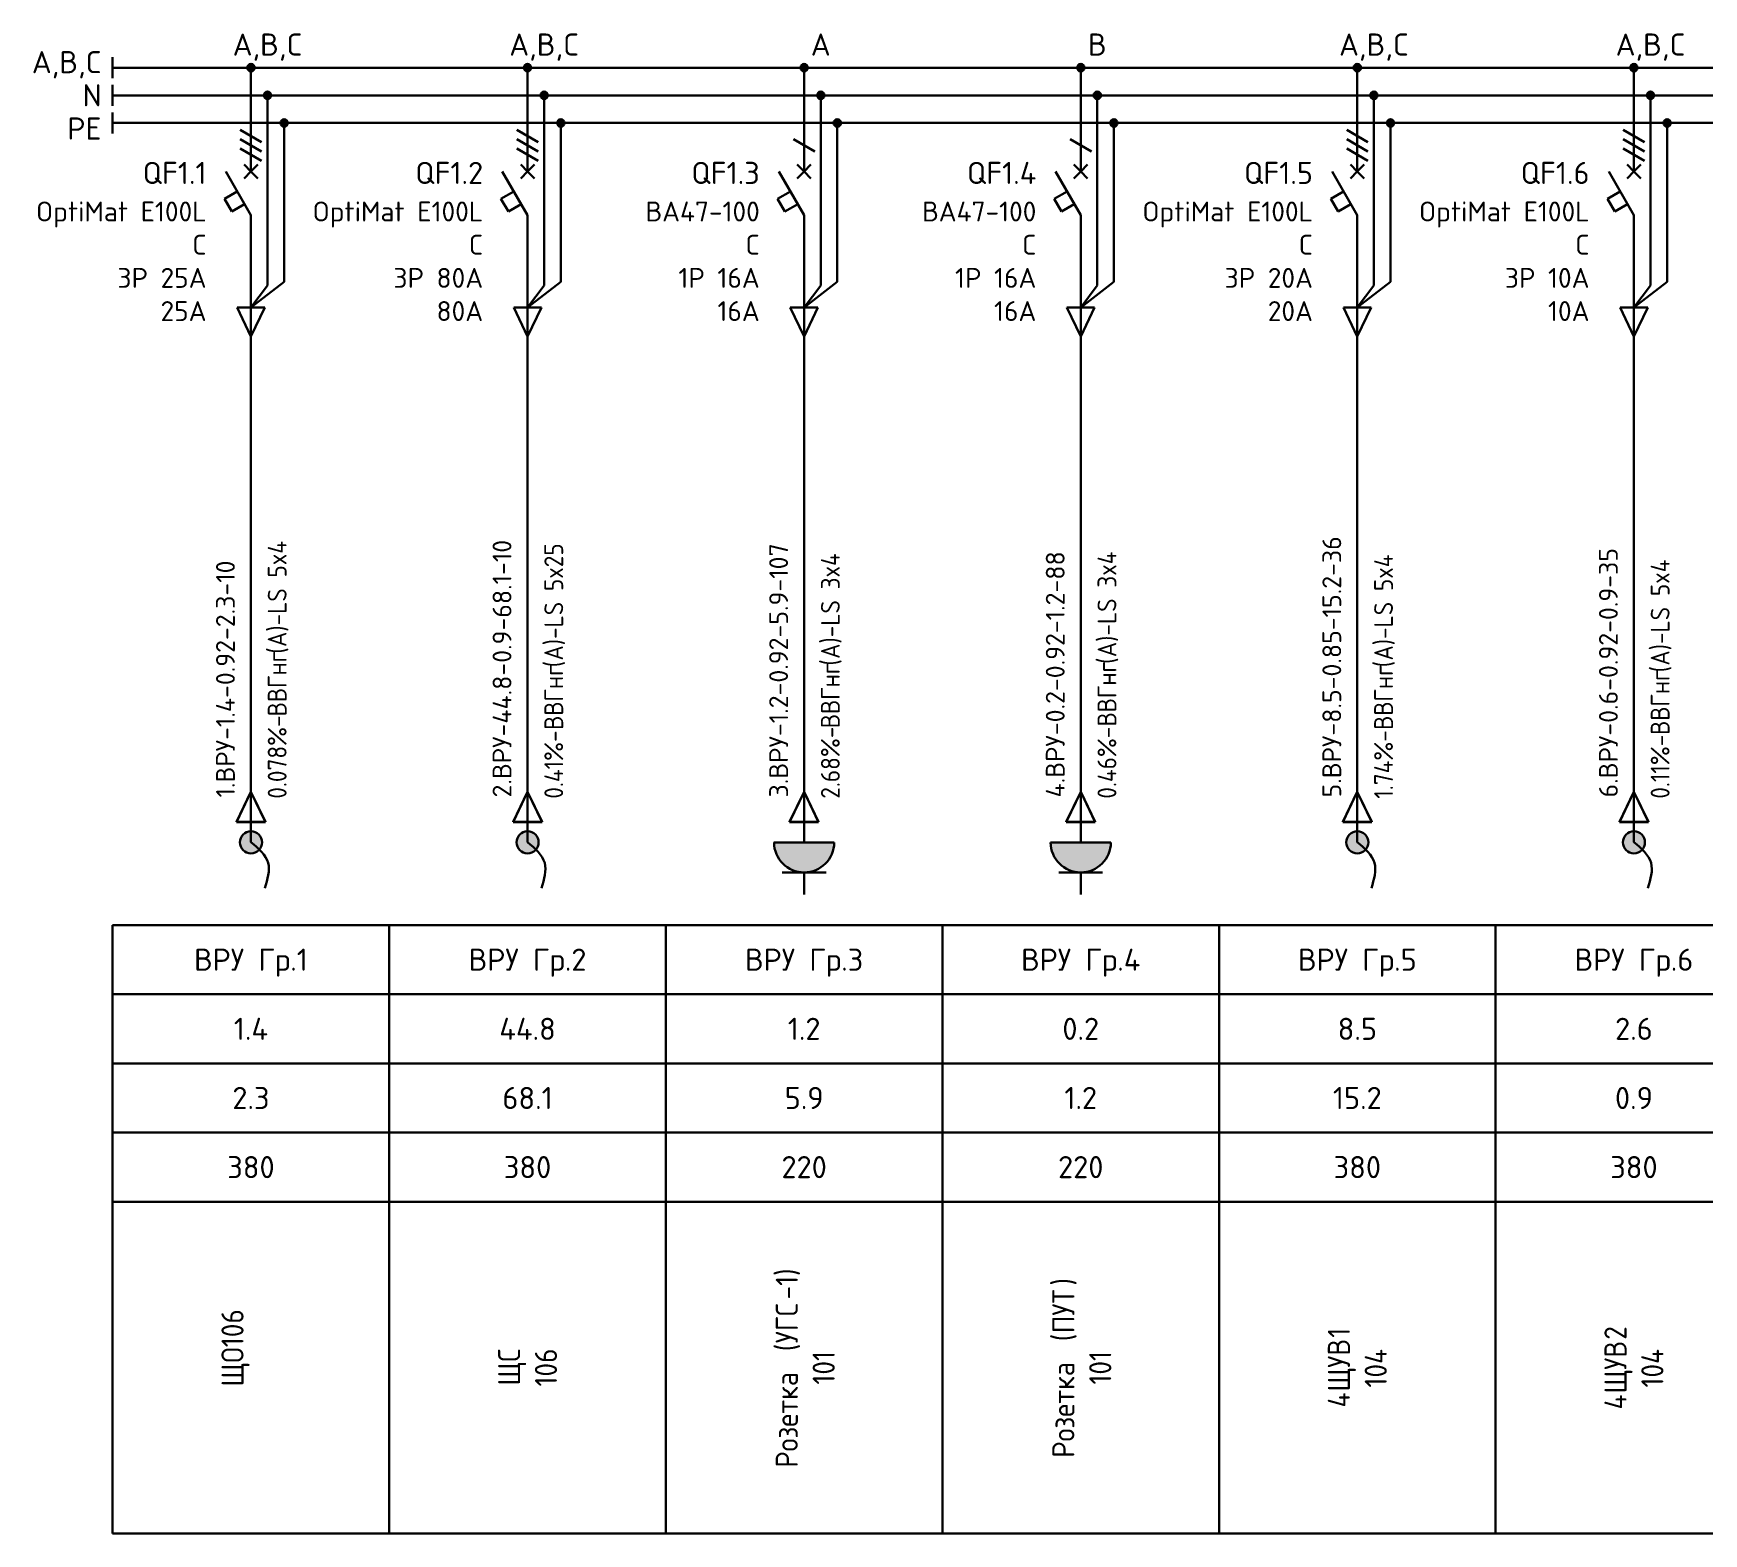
# Model space of a CAD drawing. Header units: millimetres. Extents: x -4379 to 694, y -18291 to 2656.
# Drawn here: x -2869.6 to -2718.6, y 1360.7 to 1496.3 of the extents above; entities that cross this region are included whole.
import ezdxf
from ezdxf.enums import TextEntityAlignment as Align

# ---------------------------------------------------------------- set-up
doc = ezdxf.new("R2010")
doc.units = ezdxf.units.MM
for name, color, linetype in [('Автомат защитный', 7, 'Continuous'), ('Принципиальная схема КТП -для ОДНОЛИНЕЙКИ', 7, 'Continuous'), ('ПРОВОДНИКИ', 7, 'Continuous'), ('Секция ППУ', 7, 'Continuous'), ('Секция1', 7, 'Continuous')]:
    doc.layers.add(name, color=color, linetype=linetype)
doc.layers.add('ЭС АВ', color=7, linetype='Continuous', lineweight=18)
doc.layers.add('ЭС рамка', color=7, linetype='Continuous', lineweight=18)
doc.styles.add('SLD_Style', font='isocpeur.ttf', dxfattribs={"width": 0.9})

# ---------------------------------------------------------------- blocks, each defined once
blk = doc.blocks.new('Start')
at = {"layer": 'ЭС рамка', "color": 7, "linetype": 'Continuous', "lineweight": 30}
blk.add_line((0, 3.46), (0, 1.54), dxfattribs=at)
at = {"layer": 'ЭС рамка', "color": 5, "linetype": 'Continuous', "lineweight": 30}
blk.add_line((0, 0.96), (0, -0.96), dxfattribs=at)
at = {"layer": 'ЭС рамка', "color": 94, "linetype": 'Continuous', "lineweight": 30, "ltscale": 50}
blk.add_line((0, -1.54), (0, -3.46), dxfattribs=at)
at = {"style": 'SLD_Style'}
blk.add_attdef('PHASE', text='', height=2, dxfattribs=at).set_placement((-1, 3), align=Align.MIDDLE_RIGHT)
at = {"layer": 'ЭС рамка', "color": 7, "linetype": 'Continuous', "lineweight": 18, "style": 'SLD_Style'}
blk.add_text('N', height=2, dxfattribs=at).set_placement((-1, 0), align=Align.MIDDLE_RIGHT)
at = {"layer": 'ЭС рамка', "color": 7, "linetype": 'Continuous', "lineweight": 18, "ltscale": 50, "style": 'SLD_Style'}
blk.add_text('РЕ', height=2, dxfattribs=at).set_placement((-1, -3), align=Align.MIDDLE_RIGHT)
blk = doc.blocks.new('*U58')
h = blk.add_hatch(color=256)
h.dxf.hatch_style = 1
edge = h.paths.add_edge_path()
edge.add_ellipse((12.5, 132.5), major_axis=(0, 0.333), ratio=1, start_angle=0, end_angle=360)
h = blk.add_hatch(color=256)
h.dxf.hatch_style = 1
edge = h.paths.add_edge_path()
edge.add_ellipse((14, 130), major_axis=(0, 0.333), ratio=1, start_angle=0, end_angle=360)
h = blk.add_hatch(color=256)
h.dxf.hatch_style = 1
edge = h.paths.add_edge_path()
edge.add_ellipse((15.5, 127.5), major_axis=(0, 0.333), ratio=1, start_angle=0, end_angle=360)
at = {"lineweight": 30}
for p, q in [((14, 129.67), (14, 123.11)), ((15.5, 127.17), (15.5, 113.13)), ((14, 123.11), (14, 112.8)), ((0, 55), (25, 55)), ((0, 55), (0, 0)), ((25, 55), (25, 0)), ((0, 48.75), (25, 48.75)), ((0, 42.5), (25, 42.5)), ((0, 36.25), (25, 36.25))]:
    blk.add_line(p, q, dxfattribs=at)
at = {"layer": 'Автомат защитный', "lineweight": 30}
for p, q in [((12.5, 123.11), (12.5, 132.17)), ((11.54, 126.87), (13.46, 125.76)), ((11.54, 126.04), (13.46, 124.93)), ((11.54, 125.2), (13.46, 124.09)), ((12.5, 119.17), (10.22, 123.11)), ((10.1, 120.66), (11.26, 121.32)), ((10.77, 119.5), (10.1, 120.66)), ((11.92, 120.17), (10.77, 119.5)), ((12.5, 108.54), (12.5, 119.17))]:
    blk.add_line(p, q, dxfattribs=at)
blk.add_ellipse((12.5, 132.5), major_axis=(0, 0.333), ratio=1, start_param=-1.570796, end_param=4.712389, dxfattribs=at)
at = {"layer": 'Принципиальная схема КТП -для ОДНОЛИНЕЙКИ', "lineweight": 30}
for p, q in [((12.5, 108.54), (12.5, 99.73)), ((11.19, 64.32), (12.5, 67.06)), ((12.5, 67.06), (13.81, 64.32)), ((13.81, 64.32), (11.19, 64.32)), ((12.5, 64.32), (12.5, 62.5))]:
    blk.add_line(p, q, dxfattribs=at)
at = {"layer": 'ПРОВОДНИКИ', "lineweight": 30}
for p, q in [((12.5, 110.81), (15.5, 113.13)), ((12.5, 110.81), (14, 112.8)), ((13.75, 110.81), (11.25, 110.81)), ((11.25, 110.81), (12.5, 108.2)), ((12.5, 108.2), (13.75, 110.81)), ((11.19, 64.31), (12.5, 67.06)), ((12.5, 67.06), (13.81, 64.31)), ((13.81, 64.31), (11.19, 64.31))]:
    blk.add_line(p, q, dxfattribs=at)
at = {"layer": 'ПРОВОДНИКИ', "lineweight": 30, "ltscale": 100}
blk.add_line((12.5, 99.73), (12.5, 64.32), dxfattribs=at)
at = {"layer": 'ПРОВОДНИКИ', "color": 7, "linetype": 'Continuous', "lineweight": 30}
for centre in [(14, 130), (15.5, 127.5), (15.5, 127.5)]:
    blk.add_ellipse(centre, major_axis=(0, 0.333), ratio=1, start_param=-1.570796, end_param=4.712389, dxfattribs=at)
at = {"layer": 'ЭС АВ', "color": 7, "lineweight": 30}
for q in [(11.88, 123.74), (11.88, 122.49), (13.12, 123.74), (13.12, 122.49)]:
    blk.add_line((12.5, 123.11), q, dxfattribs=at)
at = {"layer": 'ЭС рамка', "color": 7, "linetype": 'Continuous', "lineweight": 30}
for p, q in [((0, 132.5), (12.17, 132.5)), ((12.83, 132.5), (25, 132.5))]:
    blk.add_line(p, q, dxfattribs=at)
at = {"layer": 'ЭС рамка', "color": 5, "linetype": 'Continuous', "lineweight": 30}
for p, q in [((0, 130), (13.67, 130)), ((14.33, 130), (25, 130))]:
    blk.add_line(p, q, dxfattribs=at)
at = {"layer": 'ЭС рамка', "color": 94, "linetype": 'Continuous', "lineweight": 30}
for p, q in [((0, 127.5), (15.17, 127.5)), ((15.83, 127.5), (25, 127.5))]:
    blk.add_line(p, q, dxfattribs=at)
at = {"layer": 'ЭС рамка', "lineweight": 30}
for p, q in [((25, 30), (0, 30)), ((25, 0), (0, 0))]:
    blk.add_line(p, q, dxfattribs=at)
at = {"style": 'SLD_Style'}
for tag, p in [('LABEL', (12.5, 51.88)), ('INSTALLEDPOWER', (12.5, 45.63)), ('CURRENT', (12.5, 39.37)), ('VOLTAGE', (12.5, 33.13))]:
    blk.add_attdef(tag, text='', height=2, dxfattribs=at).set_placement(p, align=Align.MIDDLE_CENTER)
blk.add_attdef('TEXT', text='', height=2, rotation=90, dxfattribs=at).set_placement((12.5, 15), align=Align.MIDDLE_CENTER)
at = {"layer": 'Автомат защитный', "style": 'SLD_Style'}
blk.add_attdef('PHASE', text='', height=2, dxfattribs=at).set_placement((14, 134.59), align=Align.MIDDLE_CENTER)
for tag, height, p in [('NUMBER', 2, (8.49, 122.99)), ('SWITCHTYPE', 1.8, (8.49, 119.5)), ('SWITCHRELEASE', 1.8, (8.49, 116.5)), ('SWITCHNOMINALCURRENT', 1.8, (8.49, 113.5)), ('SWITCHRELEASECURRENT', 1.8, (8.49, 110.5)), ('RCDTYPE', 1.8, (8.49, 107.5)), ('RCDSETPOINT', 1.8, (8.49, 104.5))]:
    blk.add_attdef(tag, text='', height=height, dxfattribs=at).set_placement(p, align=Align.MIDDLE_RIGHT)
blk.add_attdef('LINE_A', text='', height=1.7, rotation=90, dxfattribs=at).set_placement((10.19, 65.45), align=Align.MIDDLE_LEFT)
blk.add_attdef('LINE_B', text='', height=1.7, rotation=90, dxfattribs=at).set_placement((13.85, 65.45), align=Align.TOP_LEFT)
blk = doc.blocks.new('*U21')
at = {"linetype": 'ByBlock', "lineweight": 30}
h = blk.add_hatch(color=256, dxfattribs=at)
h.paths.add_polyline_path([(-0.4, 0.9, -0.414214), (0.92, 0.37), (0, -0.02)])
h.paths.add_polyline_path([(0.92, 0.37, -0.101228), (1, -0.02, -0.30039), (0.39, -0.94), (0, -0.02)])
h.paths.add_polyline_path([(-0.4, 0.9), (0.39, -0.94, -0.538), (-1, -0.02, -0.30039)])
blk.add_circle((0, -0.02), 1, dxfattribs=at)
blk.add_spline([(0, 0), (1.55, -1.88), (1.27, -4.16)], degree=3, dxfattribs=at)
blk = doc.blocks.new('*U57')
h = blk.add_hatch(color=256)
h.dxf.hatch_style = 1
edge = h.paths.add_edge_path()
edge.add_ellipse((12.5, 132.5), major_axis=(0, 0.333), ratio=1, start_angle=0, end_angle=360)
h = blk.add_hatch(color=256)
h.dxf.hatch_style = 1
edge = h.paths.add_edge_path()
edge.add_ellipse((14, 130), major_axis=(0, 0.333), ratio=1, start_angle=0, end_angle=360)
h = blk.add_hatch(color=256)
h.dxf.hatch_style = 1
edge = h.paths.add_edge_path()
edge.add_ellipse((15.5, 127.5), major_axis=(0, 0.333), ratio=1, start_angle=0, end_angle=360)
at = {"lineweight": 30}
for p, q in [((14, 129.67), (14, 123.11)), ((15.5, 127.17), (15.5, 113.13)), ((14, 123.11), (14, 112.8)), ((0, 55), (25, 55)), ((0, 55), (0, 0)), ((25, 55), (25, 0)), ((0, 48.75), (25, 48.75)), ((0, 42.5), (25, 42.5)), ((0, 36.25), (25, 36.25))]:
    blk.add_line(p, q, dxfattribs=at)
at = {"layer": 'Автомат защитный', "lineweight": 30}
for p, q in [((12.5, 123.11), (12.5, 132.17)), ((11.54, 126.04), (13.46, 124.93)), ((12.5, 119.17), (10.22, 123.11)), ((10.1, 120.66), (11.26, 121.32)), ((10.77, 119.5), (10.1, 120.66)), ((11.92, 120.17), (10.77, 119.5)), ((12.5, 108.54), (12.5, 119.17))]:
    blk.add_line(p, q, dxfattribs=at)
blk.add_ellipse((12.5, 132.5), major_axis=(0, 0.333), ratio=1, start_param=-1.570796, end_param=4.712389, dxfattribs=at)
at = {"layer": 'Принципиальная схема КТП -для ОДНОЛИНЕЙКИ', "lineweight": 30}
for p, q in [((12.5, 108.54), (12.5, 99.73)), ((11.19, 64.32), (12.5, 67.06)), ((12.5, 67.06), (13.81, 64.32)), ((13.81, 64.32), (11.19, 64.32)), ((12.5, 64.32), (12.5, 62.5))]:
    blk.add_line(p, q, dxfattribs=at)
at = {"layer": 'ПРОВОДНИКИ', "lineweight": 30}
for p, q in [((12.5, 110.81), (15.5, 113.13)), ((12.5, 110.81), (14, 112.8)), ((13.75, 110.81), (11.25, 110.81)), ((11.25, 110.81), (12.5, 108.2)), ((12.5, 108.2), (13.75, 110.81)), ((11.19, 64.31), (12.5, 67.06)), ((12.5, 67.06), (13.81, 64.31)), ((13.81, 64.31), (11.19, 64.31))]:
    blk.add_line(p, q, dxfattribs=at)
at = {"layer": 'ПРОВОДНИКИ', "lineweight": 30, "ltscale": 100}
blk.add_line((12.5, 99.73), (12.5, 64.32), dxfattribs=at)
at = {"layer": 'ПРОВОДНИКИ', "color": 7, "linetype": 'Continuous', "lineweight": 30}
for centre in [(14, 130), (15.5, 127.5), (15.5, 127.5)]:
    blk.add_ellipse(centre, major_axis=(0, 0.333), ratio=1, start_param=-1.570796, end_param=4.712389, dxfattribs=at)
at = {"layer": 'ЭС АВ', "color": 7, "lineweight": 30}
for q in [(11.88, 123.74), (11.88, 122.49), (13.12, 123.74), (13.12, 122.49)]:
    blk.add_line((12.5, 123.11), q, dxfattribs=at)
at = {"layer": 'ЭС рамка', "color": 7, "linetype": 'Continuous', "lineweight": 30}
for p, q in [((0, 132.5), (12.17, 132.5)), ((12.83, 132.5), (25, 132.5))]:
    blk.add_line(p, q, dxfattribs=at)
at = {"layer": 'ЭС рамка', "color": 5, "linetype": 'Continuous', "lineweight": 30}
for p, q in [((0, 130), (13.67, 130)), ((14.33, 130), (25, 130))]:
    blk.add_line(p, q, dxfattribs=at)
at = {"layer": 'ЭС рамка', "color": 94, "linetype": 'Continuous', "lineweight": 30}
for p, q in [((0, 127.5), (15.17, 127.5)), ((15.83, 127.5), (25, 127.5))]:
    blk.add_line(p, q, dxfattribs=at)
at = {"layer": 'ЭС рамка', "lineweight": 30}
for p, q in [((25, 30), (0, 30)), ((25, 0), (0, 0))]:
    blk.add_line(p, q, dxfattribs=at)
at = {"style": 'SLD_Style'}
for tag, p in [('LABEL', (12.5, 51.88)), ('INSTALLEDPOWER', (12.5, 45.63)), ('CURRENT', (12.5, 39.37)), ('VOLTAGE', (12.5, 33.13))]:
    blk.add_attdef(tag, text='', height=2, dxfattribs=at).set_placement(p, align=Align.MIDDLE_CENTER)
blk.add_attdef('TEXT', text='', height=2, rotation=90, dxfattribs=at).set_placement((12.5, 15), align=Align.MIDDLE_CENTER)
at = {"layer": 'Автомат защитный', "style": 'SLD_Style'}
blk.add_attdef('PHASE', text='', height=2, dxfattribs=at).set_placement((14, 134.59), align=Align.MIDDLE_CENTER)
for tag, height, p in [('NUMBER', 2, (8.49, 122.99)), ('SWITCHTYPE', 1.8, (8.49, 119.5)), ('SWITCHRELEASE', 1.8, (8.49, 116.5)), ('SWITCHNOMINALCURRENT', 1.8, (8.49, 113.5)), ('SWITCHRELEASECURRENT', 1.8, (8.49, 110.5)), ('RCDTYPE', 1.8, (8.49, 107.5)), ('RCDSETPOINT', 1.8, (8.49, 104.5))]:
    blk.add_attdef(tag, text='', height=height, dxfattribs=at).set_placement(p, align=Align.MIDDLE_RIGHT)
blk.add_attdef('LINE_A', text='', height=1.7, rotation=90, dxfattribs=at).set_placement((10.19, 65.45), align=Align.MIDDLE_LEFT)
blk.add_attdef('LINE_B', text='', height=1.7, rotation=90, dxfattribs=at).set_placement((13.85, 65.45), align=Align.TOP_LEFT)
blk = doc.blocks.new('*U24')
at = {"linetype": 'ByBlock', "lineweight": 30, "ltscale": 0.01}
h = blk.add_hatch(color=256, dxfattribs=at)
h.dxf.hatch_style = 1
h.paths.add_polyline_path([(2.72, -0.02), (-2.73, -0.02, 1)])
at = {"linetype": 'ByBlock', "lineweight": 30}
blk.add_line((-2.73, -0.02), (2.72, -0.02), dxfattribs=at)
at = {"linetype": 'ByBlock', "lineweight": 30, "ltscale": 200}
for p, q in [((-1.98, -2.75), (0, -2.75)), ((0, -2.75), (0, -4.73)), ((0, -2.75), (1.98, -2.75))]:
    blk.add_line(p, q, dxfattribs=at)
blk.add_arc((0, -0.02), 2.72, 180, 0, dxfattribs=at)

msp = doc.modelspace()

# ---------------------------------------------------------------- block references
at = {"layer": 'Секция ППУ', "lineweight": 0}
msp.add_blockref('Start', (-2862.445, 1490.731, -0.006), dxfattribs=at).add_auto_attribs({'PHASE': 'A,B,C'})
at = {"layer": 'Секция1', "lineweight": 0}
ref = msp.add_blockref('*U58', (-2862.445, 1360.731, -0.006), dxfattribs=at)
ref.add_attrib('LABEL', 'ВРУ Гр.1', dxfattribs={"layer": '0', "height": 2, "style": 'SLD_Style'}).set_placement((-2849.945, 1412.606, -0.006), align=Align.MIDDLE_CENTER)
ref.add_attrib('INSTALLEDPOWER', '1.4', dxfattribs={"layer": '0', "height": 2, "style": 'SLD_Style'}).set_placement((-2849.945, 1406.356, -0.006), align=Align.MIDDLE_CENTER)
ref.add_attrib('CURRENT', '2.3', dxfattribs={"layer": '0', "height": 2, "style": 'SLD_Style'}).set_placement((-2849.945, 1400.106, -0.006), align=Align.MIDDLE_CENTER)
ref.add_attrib('VOLTAGE', '380', dxfattribs={"layer": '0', "height": 2, "style": 'SLD_Style'}).set_placement((-2849.945, 1393.856, -0.006), align=Align.MIDDLE_CENTER)
ref.add_attrib('LINE_A', ' 1.ВРУ-1.4-0.92-2.3-10', dxfattribs={"layer": 'Автомат защитный', "height": 1.7, "rotation": 90, "style": 'SLD_Style'}).set_placement((-2852.251, 1426.183, -0.006), align=Align.MIDDLE_LEFT)
ref.add_attrib('LINE_B_001', ' 0.078%%%-', (-2846.725, 1426.183, -0.006), dxfattribs={"layer": 'Автомат защитный', "height": 1.7, "rotation": 90, "style": 'SLD_Style', "width": 0.9})
ref.add_attrib('PHASE', 'A,B,C', dxfattribs={"layer": 'Автомат защитный', "height": 2, "style": 'SLD_Style'}).set_placement((-2848.445, 1495.322, -0.006), align=Align.MIDDLE_CENTER)
ref.add_attrib('NUMBER', 'QF1.1', dxfattribs={"layer": 'Автомат защитный', "height": 2, "style": 'SLD_Style'}).set_placement((-2853.956, 1483.718, -0.006), align=Align.MIDDLE_RIGHT)
ref.add_attrib('SWITCHTYPE', 'OptiMat E100L', dxfattribs={"layer": 'Автомат защитный', "height": 1.8, "style": 'SLD_Style'}).set_placement((-2853.956, 1480.231, -0.006), align=Align.MIDDLE_RIGHT)
ref.add_attrib('SWITCHRELEASE', 'C', dxfattribs={"layer": 'Автомат защитный', "height": 1.8, "style": 'SLD_Style'}).set_placement((-2853.956, 1477.231, -0.006), align=Align.MIDDLE_RIGHT)
ref.add_attrib('SWITCHNOMINALCURRENT', '3Р 25А', dxfattribs={"layer": 'Автомат защитный', "height": 1.8, "style": 'SLD_Style'}).set_placement((-2853.956, 1474.231, -0.006), align=Align.MIDDLE_RIGHT)
ref.add_attrib('SWITCHRELEASECURRENT', '25А', dxfattribs={"layer": 'Автомат защитный', "height": 1.8, "style": 'SLD_Style'}).set_placement((-2853.956, 1471.231, -0.006), align=Align.MIDDLE_RIGHT)
ref.add_attrib('TEXT_001', 'ЩО106', (-2850.612, 1374.021, -0.006), dxfattribs={"layer": '0', "height": 2, "rotation": 90, "style": 'SLD_Style', "width": 0.9})
ref.add_attrib('LINE_B_002', 'ВВГнг', (-2846.725, 1434.598, -0.006), dxfattribs={"layer": 'Автомат защитный', "height": 1.7, "rotation": 90, "style": 'SLD_Style', "width": 0.9})
ref.add_attrib('LINE_B_003', '(', (-2846.725, 1440.259, -0.006), dxfattribs={"layer": 'Автомат защитный', "height": 1.7, "rotation": 90, "style": 'SLD_Style', "width": 0.9})
ref.add_attrib('LINE_B_004', 'А', (-2846.725, 1440.871, -0.006), dxfattribs={"layer": 'Автомат защитный', "height": 1.7, "rotation": 90, "style": 'SLD_Style', "width": 0.9})
ref.add_attrib('LINE_B_005', ')-LS 5x4', (-2846.725, 1442.248, -0.006), dxfattribs={"layer": 'Автомат защитный', "height": 1.7, "rotation": 90, "style": 'SLD_Style', "width": 0.9})
ref = msp.add_blockref('*U58', (-2837.445, 1360.731, -0.006), dxfattribs=at)
ref.add_attrib('LABEL', 'ВРУ Гр.2', dxfattribs={"layer": '0', "height": 2, "style": 'SLD_Style'}).set_placement((-2824.945, 1412.606, -0.006), align=Align.MIDDLE_CENTER)
ref.add_attrib('INSTALLEDPOWER', '44.8', dxfattribs={"layer": '0', "height": 2, "style": 'SLD_Style'}).set_placement((-2824.945, 1406.356, -0.006), align=Align.MIDDLE_CENTER)
ref.add_attrib('CURRENT', '68.1', dxfattribs={"layer": '0', "height": 2, "style": 'SLD_Style'}).set_placement((-2824.945, 1400.106, -0.006), align=Align.MIDDLE_CENTER)
ref.add_attrib('VOLTAGE', '380', dxfattribs={"layer": '0', "height": 2, "style": 'SLD_Style'}).set_placement((-2824.945, 1393.856, -0.006), align=Align.MIDDLE_CENTER)
ref.add_attrib('LINE_A', ' 2.ВРУ-44.8-0.9-68.1-10', dxfattribs={"layer": 'Автомат защитный', "height": 1.7, "rotation": 90, "style": 'SLD_Style'}).set_placement((-2827.251, 1426.183, -0.006), align=Align.MIDDLE_LEFT)
ref.add_attrib('LINE_B_001', ' 0.41%%%-', (-2821.725, 1426.183, -0.006), dxfattribs={"layer": 'Автомат защитный', "height": 1.7, "rotation": 90, "style": 'SLD_Style', "width": 0.9})
ref.add_attrib('PHASE', 'A,B,C', dxfattribs={"layer": 'Автомат защитный', "height": 2, "style": 'SLD_Style'}).set_placement((-2823.445, 1495.322, -0.006), align=Align.MIDDLE_CENTER)
ref.add_attrib('NUMBER', 'QF1.2', dxfattribs={"layer": 'Автомат защитный', "height": 2, "style": 'SLD_Style'}).set_placement((-2828.956, 1483.718, -0.006), align=Align.MIDDLE_RIGHT)
ref.add_attrib('SWITCHTYPE', 'OptiMat E100L', dxfattribs={"layer": 'Автомат защитный', "height": 1.8, "style": 'SLD_Style'}).set_placement((-2828.956, 1480.231, -0.006), align=Align.MIDDLE_RIGHT)
ref.add_attrib('SWITCHRELEASE', 'C', dxfattribs={"layer": 'Автомат защитный', "height": 1.8, "style": 'SLD_Style'}).set_placement((-2828.956, 1477.231, -0.006), align=Align.MIDDLE_RIGHT)
ref.add_attrib('SWITCHNOMINALCURRENT', '3Р 80А', dxfattribs={"layer": 'Автомат защитный', "height": 1.8, "style": 'SLD_Style'}).set_placement((-2828.956, 1474.231, -0.006), align=Align.MIDDLE_RIGHT)
ref.add_attrib('SWITCHRELEASECURRENT', '80А', dxfattribs={"layer": 'Автомат защитный', "height": 1.8, "style": 'SLD_Style'}).set_placement((-2828.956, 1471.231, -0.006), align=Align.MIDDLE_RIGHT)
ref.add_attrib('TEXT_001', 'ЩС', (-2825.612, 1374.111, -0.006), dxfattribs={"layer": '0', "height": 2, "rotation": 90, "style": 'SLD_Style', "width": 0.9})
ref.add_attrib('LINE_B_002', 'ВВГнг', (-2821.725, 1433.374, -0.006), dxfattribs={"layer": 'Автомат защитный', "height": 1.7, "rotation": 90, "style": 'SLD_Style', "width": 0.9})
ref.add_attrib('LINE_B_003', '(', (-2821.725, 1439.035, -0.006), dxfattribs={"layer": 'Автомат защитный', "height": 1.7, "rotation": 90, "style": 'SLD_Style', "width": 0.9})
ref.add_attrib('LINE_B_004', 'А', (-2821.725, 1439.647, -0.006), dxfattribs={"layer": 'Автомат защитный', "height": 1.7, "rotation": 90, "style": 'SLD_Style', "width": 0.9})
ref.add_attrib('LINE_B_005', ')-LS 5x25', (-2821.725, 1441.024, -0.006), dxfattribs={"layer": 'Автомат защитный', "height": 1.7, "rotation": 90, "style": 'SLD_Style', "width": 0.9})
ref.add_attrib('TEXT_002', '106', (-2822.278, 1374.021, -0.006), dxfattribs={"layer": '0', "height": 2, "rotation": 90, "style": 'SLD_Style', "width": 0.9})
ref = msp.add_blockref('*U57', (-2812.445, 1360.731, -0.006), dxfattribs=at)
ref.add_attrib('LABEL', 'ВРУ Гр.3', dxfattribs={"layer": '0', "height": 2, "style": 'SLD_Style'}).set_placement((-2799.945, 1412.606, -0.006), align=Align.MIDDLE_CENTER)
ref.add_attrib('INSTALLEDPOWER', '1.2', dxfattribs={"layer": '0', "height": 2, "style": 'SLD_Style'}).set_placement((-2799.945, 1406.356, -0.006), align=Align.MIDDLE_CENTER)
ref.add_attrib('CURRENT', '5.9', dxfattribs={"layer": '0', "height": 2, "style": 'SLD_Style'}).set_placement((-2799.945, 1400.106, -0.006), align=Align.MIDDLE_CENTER)
ref.add_attrib('VOLTAGE', '220', dxfattribs={"layer": '0', "height": 2, "style": 'SLD_Style'}).set_placement((-2799.945, 1393.856, -0.006), align=Align.MIDDLE_CENTER)
ref.add_attrib('LINE_A', ' 3.ВРУ-1.2-0.92-5.9-107', dxfattribs={"layer": 'Автомат защитный', "height": 1.7, "rotation": 90, "style": 'SLD_Style'}).set_placement((-2802.251, 1426.183, -0.006), align=Align.MIDDLE_LEFT)
ref.add_attrib('LINE_B_001', ' 2.68%%%-', (-2796.725, 1426.183, -0.006), dxfattribs={"layer": 'Автомат защитный', "height": 1.7, "rotation": 90, "style": 'SLD_Style', "width": 0.9})
ref.add_attrib('PHASE', 'A', dxfattribs={"layer": 'Автомат защитный', "height": 2, "style": 'SLD_Style'}).set_placement((-2798.445, 1495.322, -0.006), align=Align.MIDDLE_CENTER)
ref.add_attrib('NUMBER', 'QF1.3', dxfattribs={"layer": 'Автомат защитный', "height": 2, "style": 'SLD_Style'}).set_placement((-2803.956, 1483.718, -0.006), align=Align.MIDDLE_RIGHT)
ref.add_attrib('SWITCHTYPE', 'ВА47-100', dxfattribs={"layer": 'Автомат защитный', "height": 1.8, "style": 'SLD_Style'}).set_placement((-2803.956, 1480.231, -0.006), align=Align.MIDDLE_RIGHT)
ref.add_attrib('SWITCHRELEASE', 'C', dxfattribs={"layer": 'Автомат защитный', "height": 1.8, "style": 'SLD_Style'}).set_placement((-2803.956, 1477.231, -0.006), align=Align.MIDDLE_RIGHT)
ref.add_attrib('SWITCHNOMINALCURRENT', '1Р 16А', dxfattribs={"layer": 'Автомат защитный', "height": 1.8, "style": 'SLD_Style'}).set_placement((-2803.956, 1474.231, -0.006), align=Align.MIDDLE_RIGHT)
ref.add_attrib('SWITCHRELEASECURRENT', '16А', dxfattribs={"layer": 'Автомат защитный', "height": 1.8, "style": 'SLD_Style'}).set_placement((-2803.956, 1471.231, -0.006), align=Align.MIDDLE_RIGHT)
ref.add_attrib('TEXT_001', 'Розетка ', (-2800.512, 1366.686, -0.006), dxfattribs={"layer": '0', "height": 2, "rotation": 90, "style": 'SLD_Style', "width": 0.9})
ref.add_attrib('LINE_B_002', 'ВВГнг', (-2796.725, 1433.527, -0.006), dxfattribs={"layer": 'Автомат защитный', "height": 1.7, "rotation": 90, "style": 'SLD_Style', "width": 0.9})
ref.add_attrib('LINE_B_003', '(', (-2796.725, 1439.188, -0.006), dxfattribs={"layer": 'Автомат защитный', "height": 1.7, "rotation": 90, "style": 'SLD_Style', "width": 0.9})
ref.add_attrib('LINE_B_004', 'А', (-2796.725, 1439.8, -0.006), dxfattribs={"layer": 'Автомат защитный', "height": 1.7, "rotation": 90, "style": 'SLD_Style', "width": 0.9})
ref.add_attrib('LINE_B_005', ')-LS 3x4', (-2796.725, 1441.177, -0.006), dxfattribs={"layer": 'Автомат защитный', "height": 1.7, "rotation": 90, "style": 'SLD_Style', "width": 0.9})
ref.add_attrib('TEXT_002', '(', (-2800.512, 1377.216, -0.006), dxfattribs={"layer": '0', "height": 2, "rotation": 90, "style": 'SLD_Style', "width": 0.9})
ref.add_attrib('TEXT_003', 'УГС', (-2800.512, 1377.936, -0.006), dxfattribs={"layer": '0', "height": 2, "rotation": 90, "style": 'SLD_Style', "width": 0.9})
ref.add_attrib('TEXT_004', '-1)', (-2800.512, 1381.896, -0.006), dxfattribs={"layer": '0', "height": 2, "rotation": 90, "style": 'SLD_Style', "width": 0.9})
ref.add_attrib('TEXT_005', '101', (-2797.178, 1374.201, -0.006), dxfattribs={"layer": '0', "height": 2, "rotation": 90, "style": 'SLD_Style', "width": 0.9})
ref = msp.add_blockref('*U57', (-2787.445, 1360.731, -0.006), dxfattribs=at)
ref.add_attrib('LABEL', 'ВРУ Гр.4', dxfattribs={"layer": '0', "height": 2, "style": 'SLD_Style'}).set_placement((-2774.945, 1412.606, -0.006), align=Align.MIDDLE_CENTER)
ref.add_attrib('INSTALLEDPOWER', '0.2', dxfattribs={"layer": '0', "height": 2, "style": 'SLD_Style'}).set_placement((-2774.945, 1406.356, -0.006), align=Align.MIDDLE_CENTER)
ref.add_attrib('CURRENT', '1.2', dxfattribs={"layer": '0', "height": 2, "style": 'SLD_Style'}).set_placement((-2774.945, 1400.106, -0.006), align=Align.MIDDLE_CENTER)
ref.add_attrib('VOLTAGE', '220', dxfattribs={"layer": '0', "height": 2, "style": 'SLD_Style'}).set_placement((-2774.945, 1393.856, -0.006), align=Align.MIDDLE_CENTER)
ref.add_attrib('LINE_A', ' 4.ВРУ-0.2-0.92-1.2-88', dxfattribs={"layer": 'Автомат защитный', "height": 1.7, "rotation": 90, "style": 'SLD_Style'}).set_placement((-2777.251, 1426.183, -0.006), align=Align.MIDDLE_LEFT)
ref.add_attrib('LINE_B_001', ' 0.46%%%-', (-2771.725, 1426.183, -0.006), dxfattribs={"layer": 'Автомат защитный', "height": 1.7, "rotation": 90, "style": 'SLD_Style', "width": 0.9})
ref.add_attrib('PHASE', 'B', dxfattribs={"layer": 'Автомат защитный', "height": 2, "style": 'SLD_Style'}).set_placement((-2773.445, 1495.322, -0.006), align=Align.MIDDLE_CENTER)
ref.add_attrib('NUMBER', 'QF1.4', dxfattribs={"layer": 'Автомат защитный', "height": 2, "style": 'SLD_Style'}).set_placement((-2778.956, 1483.718, -0.006), align=Align.MIDDLE_RIGHT)
ref.add_attrib('SWITCHTYPE', 'ВА47-100', dxfattribs={"layer": 'Автомат защитный', "height": 1.8, "style": 'SLD_Style'}).set_placement((-2778.956, 1480.231, -0.006), align=Align.MIDDLE_RIGHT)
ref.add_attrib('SWITCHRELEASE', 'C', dxfattribs={"layer": 'Автомат защитный', "height": 1.8, "style": 'SLD_Style'}).set_placement((-2778.956, 1477.231, -0.006), align=Align.MIDDLE_RIGHT)
ref.add_attrib('SWITCHNOMINALCURRENT', '1Р 16А', dxfattribs={"layer": 'Автомат защитный', "height": 1.8, "style": 'SLD_Style'}).set_placement((-2778.956, 1474.231, -0.006), align=Align.MIDDLE_RIGHT)
ref.add_attrib('SWITCHRELEASECURRENT', '16А', dxfattribs={"layer": 'Автомат защитный', "height": 1.8, "style": 'SLD_Style'}).set_placement((-2778.956, 1471.231, -0.006), align=Align.MIDDLE_RIGHT)
ref.add_attrib('TEXT_001', 'Розетка ', (-2775.512, 1367.586, -0.006), dxfattribs={"layer": '0', "height": 2, "rotation": 90, "style": 'SLD_Style', "width": 0.9})
ref.add_attrib('LINE_B_002', 'ВВГнг', (-2771.725, 1433.68, -0.006), dxfattribs={"layer": 'Автомат защитный', "height": 1.7, "rotation": 90, "style": 'SLD_Style', "width": 0.9})
ref.add_attrib('LINE_B_003', '(', (-2771.725, 1439.341, -0.006), dxfattribs={"layer": 'Автомат защитный', "height": 1.7, "rotation": 90, "style": 'SLD_Style', "width": 0.9})
ref.add_attrib('LINE_B_004', 'А', (-2771.725, 1439.953, -0.006), dxfattribs={"layer": 'Автомат защитный', "height": 1.7, "rotation": 90, "style": 'SLD_Style', "width": 0.9})
ref.add_attrib('LINE_B_005', ')-LS 3x4', (-2771.725, 1441.33, -0.006), dxfattribs={"layer": 'Автомат защитный', "height": 1.7, "rotation": 90, "style": 'SLD_Style', "width": 0.9})
ref.add_attrib('TEXT_002', '(', (-2775.512, 1378.116, -0.006), dxfattribs={"layer": '0', "height": 2, "rotation": 90, "style": 'SLD_Style', "width": 0.9})
ref.add_attrib('TEXT_003', 'ПУТ', (-2775.512, 1378.836, -0.006), dxfattribs={"layer": '0', "height": 2, "rotation": 90, "style": 'SLD_Style', "width": 0.9})
ref.add_attrib('TEXT_004', ')', (-2775.512, 1383.156, -0.006), dxfattribs={"layer": '0', "height": 2, "rotation": 90, "style": 'SLD_Style', "width": 0.9})
ref.add_attrib('TEXT_005', '101', (-2772.178, 1374.201, -0.006), dxfattribs={"layer": '0', "height": 2, "rotation": 90, "style": 'SLD_Style', "width": 0.9})
ref = msp.add_blockref('*U58', (-2762.445, 1360.731, -0.006), dxfattribs=at)
ref.add_attrib('LABEL', 'ВРУ Гр.5', dxfattribs={"layer": '0', "height": 2, "style": 'SLD_Style'}).set_placement((-2749.945, 1412.606, -0.006), align=Align.MIDDLE_CENTER)
ref.add_attrib('INSTALLEDPOWER', '8.5', dxfattribs={"layer": '0', "height": 2, "style": 'SLD_Style'}).set_placement((-2749.945, 1406.356, -0.006), align=Align.MIDDLE_CENTER)
ref.add_attrib('CURRENT', '15.2', dxfattribs={"layer": '0', "height": 2, "style": 'SLD_Style'}).set_placement((-2749.945, 1400.106, -0.006), align=Align.MIDDLE_CENTER)
ref.add_attrib('VOLTAGE', '380', dxfattribs={"layer": '0', "height": 2, "style": 'SLD_Style'}).set_placement((-2749.945, 1393.856, -0.006), align=Align.MIDDLE_CENTER)
ref.add_attrib('LINE_A', ' 5.ВРУ-8.5-0.85-15.2-36', dxfattribs={"layer": 'Автомат защитный', "height": 1.7, "rotation": 90, "style": 'SLD_Style'}).set_placement((-2752.251, 1426.183, -0.006), align=Align.MIDDLE_LEFT)
ref.add_attrib('LINE_B_001', ' 1.74%%%-', (-2746.725, 1426.183, -0.006), dxfattribs={"layer": 'Автомат защитный', "height": 1.7, "rotation": 90, "style": 'SLD_Style', "width": 0.9})
ref.add_attrib('PHASE', 'A,B,C', dxfattribs={"layer": 'Автомат защитный', "height": 2, "style": 'SLD_Style'}).set_placement((-2748.445, 1495.322, -0.006), align=Align.MIDDLE_CENTER)
ref.add_attrib('NUMBER', 'QF1.5', dxfattribs={"layer": 'Автомат защитный', "height": 2, "style": 'SLD_Style'}).set_placement((-2753.956, 1483.718, -0.006), align=Align.MIDDLE_RIGHT)
ref.add_attrib('SWITCHTYPE', 'OptiMat E100L', dxfattribs={"layer": 'Автомат защитный', "height": 1.8, "style": 'SLD_Style'}).set_placement((-2753.956, 1480.231, -0.006), align=Align.MIDDLE_RIGHT)
ref.add_attrib('SWITCHRELEASE', 'C', dxfattribs={"layer": 'Автомат защитный', "height": 1.8, "style": 'SLD_Style'}).set_placement((-2753.956, 1477.231, -0.006), align=Align.MIDDLE_RIGHT)
ref.add_attrib('SWITCHNOMINALCURRENT', '3Р 20А', dxfattribs={"layer": 'Автомат защитный', "height": 1.8, "style": 'SLD_Style'}).set_placement((-2753.956, 1474.231, -0.006), align=Align.MIDDLE_RIGHT)
ref.add_attrib('SWITCHRELEASECURRENT', '20А', dxfattribs={"layer": 'Автомат защитный', "height": 1.8, "style": 'SLD_Style'}).set_placement((-2753.956, 1471.231, -0.006), align=Align.MIDDLE_RIGHT)
ref.add_attrib('TEXT_001', '4', (-2750.612, 1372.131, -0.006), dxfattribs={"layer": '0', "height": 2, "rotation": 90, "style": 'SLD_Style', "width": 0.9})
ref.add_attrib('LINE_B_002', 'ВВГнг', (-2746.725, 1433.374, -0.006), dxfattribs={"layer": 'Автомат защитный', "height": 1.7, "rotation": 90, "style": 'SLD_Style', "width": 0.9})
ref.add_attrib('LINE_B_003', '(', (-2746.725, 1439.035, -0.006), dxfattribs={"layer": 'Автомат защитный', "height": 1.7, "rotation": 90, "style": 'SLD_Style', "width": 0.9})
ref.add_attrib('LINE_B_004', 'А', (-2746.725, 1439.647, -0.006), dxfattribs={"layer": 'Автомат защитный', "height": 1.7, "rotation": 90, "style": 'SLD_Style', "width": 0.9})
ref.add_attrib('LINE_B_005', ')-LS 5x4', (-2746.725, 1441.024, -0.006), dxfattribs={"layer": 'Автомат защитный', "height": 1.7, "rotation": 90, "style": 'SLD_Style', "width": 0.9})
ref.add_attrib('TEXT_002', 'ЩУВ', (-2750.612, 1373.571, -0.006), dxfattribs={"layer": '0', "height": 2, "rotation": 90, "style": 'SLD_Style', "width": 0.9})
ref.add_attrib('TEXT_003', '1', (-2750.612, 1378.431, -0.006), dxfattribs={"layer": '0', "height": 2, "rotation": 90, "style": 'SLD_Style', "width": 0.9})
ref.add_attrib('TEXT_004', '104', (-2747.278, 1373.931, -0.006), dxfattribs={"layer": '0', "height": 2, "rotation": 90, "style": 'SLD_Style', "width": 0.9})
ref = msp.add_blockref('*U58', (-2737.445, 1360.731, -0.006), dxfattribs=at)
ref.add_attrib('LABEL', 'ВРУ Гр.6', dxfattribs={"layer": '0', "height": 2, "style": 'SLD_Style'}).set_placement((-2724.945, 1412.606, -0.006), align=Align.MIDDLE_CENTER)
ref.add_attrib('INSTALLEDPOWER', '2.6', dxfattribs={"layer": '0', "height": 2, "style": 'SLD_Style'}).set_placement((-2724.945, 1406.356, -0.006), align=Align.MIDDLE_CENTER)
ref.add_attrib('CURRENT', '0.9', dxfattribs={"layer": '0', "height": 2, "style": 'SLD_Style'}).set_placement((-2724.945, 1400.106, -0.006), align=Align.MIDDLE_CENTER)
ref.add_attrib('VOLTAGE', '380', dxfattribs={"layer": '0', "height": 2, "style": 'SLD_Style'}).set_placement((-2724.945, 1393.856, -0.006), align=Align.MIDDLE_CENTER)
ref.add_attrib('LINE_A', ' 6.ВРУ-0.6-0.92-0.9-35', dxfattribs={"layer": 'Автомат защитный', "height": 1.7, "rotation": 90, "style": 'SLD_Style'}).set_placement((-2727.251, 1426.183, -0.006), align=Align.MIDDLE_LEFT)
ref.add_attrib('LINE_B_001', ' 0.11%%%-', (-2721.725, 1426.183, -0.006), dxfattribs={"layer": 'Автомат защитный', "height": 1.7, "rotation": 90, "style": 'SLD_Style', "width": 0.9})
ref.add_attrib('PHASE', 'A,B,C', dxfattribs={"layer": 'Автомат защитный', "height": 2, "style": 'SLD_Style'}).set_placement((-2723.445, 1495.322, -0.006), align=Align.MIDDLE_CENTER)
ref.add_attrib('NUMBER', 'QF1.6', dxfattribs={"layer": 'Автомат защитный', "height": 2, "style": 'SLD_Style'}).set_placement((-2728.956, 1483.718, -0.006), align=Align.MIDDLE_RIGHT)
ref.add_attrib('SWITCHTYPE', 'OptiMat E100L', dxfattribs={"layer": 'Автомат защитный', "height": 1.8, "style": 'SLD_Style'}).set_placement((-2728.956, 1480.231, -0.006), align=Align.MIDDLE_RIGHT)
ref.add_attrib('SWITCHRELEASE', 'C', dxfattribs={"layer": 'Автомат защитный', "height": 1.8, "style": 'SLD_Style'}).set_placement((-2728.956, 1477.231, -0.006), align=Align.MIDDLE_RIGHT)
ref.add_attrib('SWITCHNOMINALCURRENT', '3Р 10А', dxfattribs={"layer": 'Автомат защитный', "height": 1.8, "style": 'SLD_Style'}).set_placement((-2728.956, 1474.231, -0.006), align=Align.MIDDLE_RIGHT)
ref.add_attrib('SWITCHRELEASECURRENT', '10А', dxfattribs={"layer": 'Автомат защитный', "height": 1.8, "style": 'SLD_Style'}).set_placement((-2728.956, 1471.231, -0.006), align=Align.MIDDLE_RIGHT)
ref.add_attrib('TEXT_001', '4', (-2725.612, 1371.951, -0.006), dxfattribs={"layer": '0', "height": 2, "rotation": 90, "style": 'SLD_Style', "width": 0.9})
ref.add_attrib('LINE_B_002', 'ВВГнг', (-2721.725, 1432.915, -0.006), dxfattribs={"layer": 'Автомат защитный', "height": 1.7, "rotation": 90, "style": 'SLD_Style', "width": 0.9})
ref.add_attrib('LINE_B_003', '(', (-2721.725, 1438.576, -0.006), dxfattribs={"layer": 'Автомат защитный', "height": 1.7, "rotation": 90, "style": 'SLD_Style', "width": 0.9})
ref.add_attrib('LINE_B_004', 'А', (-2721.725, 1439.188, -0.006), dxfattribs={"layer": 'Автомат защитный', "height": 1.7, "rotation": 90, "style": 'SLD_Style', "width": 0.9})
ref.add_attrib('LINE_B_005', ')-LS 5x4', (-2721.725, 1440.565, -0.006), dxfattribs={"layer": 'Автомат защитный', "height": 1.7, "rotation": 90, "style": 'SLD_Style', "width": 0.9})
ref.add_attrib('TEXT_002', 'ЩУВ', (-2725.612, 1373.391, -0.006), dxfattribs={"layer": '0', "height": 2, "rotation": 90, "style": 'SLD_Style', "width": 0.9})
ref.add_attrib('TEXT_003', '2', (-2725.612, 1378.251, -0.006), dxfattribs={"layer": '0', "height": 2, "rotation": 90, "style": 'SLD_Style', "width": 0.9})
ref.add_attrib('TEXT_004', '104', (-2722.278, 1373.931, -0.006), dxfattribs={"layer": '0', "height": 2, "rotation": 90, "style": 'SLD_Style', "width": 0.9})
for name, p in [('*U21', (-2849.945, 1423.231, -0.006)), ('*U21', (-2824.945, 1423.231, -0.006)), ('*U21', (-2749.945, 1423.231, -0.006)), ('*U21', (-2724.945, 1423.231, -0.006)), ('*U24', (-2799.945, 1423.231, -0.006)), ('*U24', (-2774.945, 1423.231, -0.006))]:
    msp.add_blockref(name, p, dxfattribs=at)

doc.saveas('drawing.dxf')
